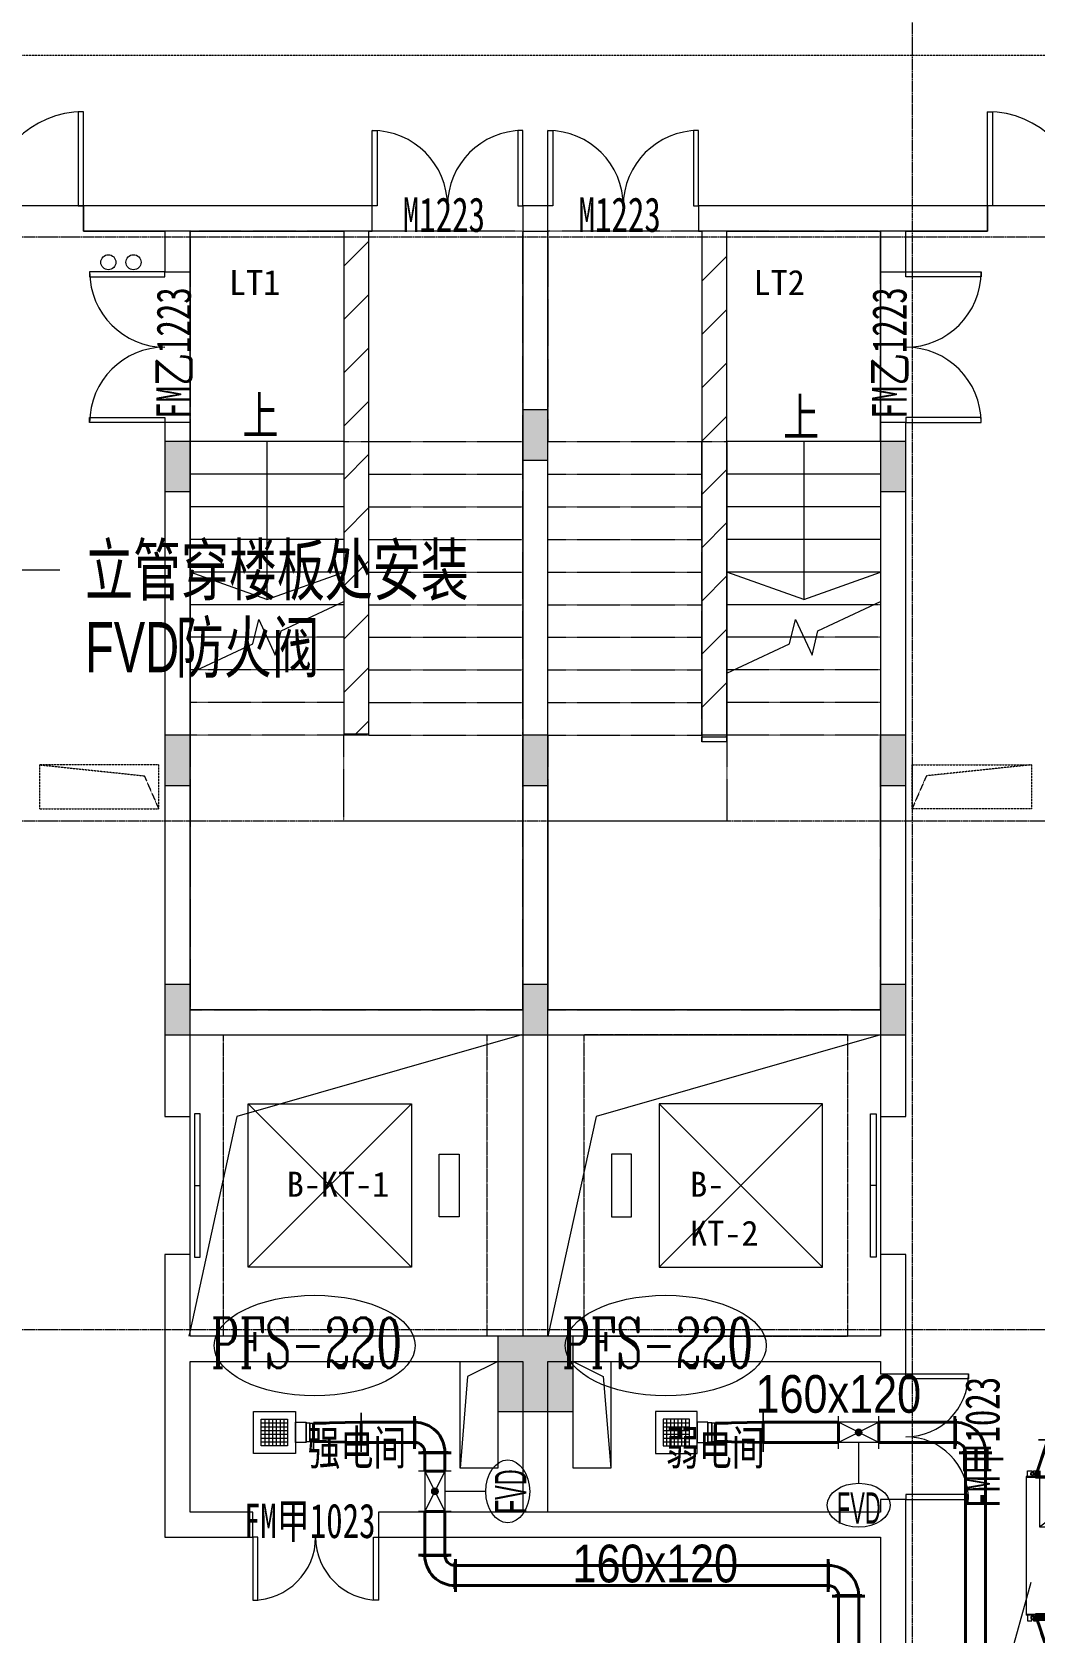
# Model space of a CAD drawing. Header units: millimetres. Extents: x 147808 to 200719, y -28592 to 8154.
# Drawn here: x 166991 to 174979, y -11112 to 1634 of the extents above; entities that cross this region are included whole.
import ezdxf

# ---------------------------------------------------------------- set-up
doc = ezdxf.new("R2010")
doc.units = ezdxf.units.MM
for name, pattern in [('TJ Dash', [1.6, 1, -0.6]), ('TJ Dash 2x', [3, 2, -1]), ('架空线', [3.97, 2.38, -1.59]), ('轴网线', [22.24, 12.7, -3.18, 3.18, -3.18])]:
    doc.linetypes.add(name, pattern=pattern)
doc.layers.add('0-1', color=7, linetype='Continuous', lineweight=5)
doc.layers.add('M-EQPM-IDEN', color=7, linetype='Continuous', lineweight=5)
for name, color, linetype, lineweight, true_color in [('0-2', 7, 'Continuous', 5, 0x515151), ('A-ANNO-NOTE-4', 7, 'Continuous', 5, 0xff8000), ('A-AREA-IDEN-1', 7, 'Continuous', 5, 0x515151), ('A-DETL-1', 7, 'TJ Dash 2x', 5, 0x5151ff), ('A-DETL-GENF-1', 7, 'Continuous', 5, 0xe1e1e1), ('A-DETL-GENF-6', 7, 'Continuous', 13, 0xff8000), ('A-DETL-GENF-7', 7, 'Continuous', 5, 0xff8000), ('A-DETL-MEDM-1', 7, 'Continuous', 5, 0x515151), ('A-DETL-WIDE-2', 4, 'Continuous', 80, 0x00ffff), ('A-DOOR-1', 7, 'Continuous', 5, 0x515151), ('A-DOOR-2', 7, 'Continuous', 5, 0x5151be), ('A-DOOR-IDEN-1', 7, 'Continuous', 5, 0x515151), ('A-FLOR-1', 7, 'Continuous', 5, 0x7f7f7f), ('A-WALL-1', 7, 'Continuous', 5, 0x515151), ('A-WALL-PATT-1', 7, 'Continuous', 5, 0xa3a3a3), ('G-ANNO-TEXT-1', 7, 'Continuous', 5, 0x515151), ('G-ANNO-TEXT-2', 3, 'Continuous', 5, 0x00ff00), ('M-EQPM-1', 4, 'Continuous', 5, 0x00ffff), ('M-EQPM-2', 4, 'Continuous', 80, 0x00ffff), ('M-EQPM-IDEN-1', 3, 'Continuous', 5, 0x00ff00), ('M-HVAC-DUCT-1', 7, 'Continuous', 40, 0xff8000), ('M-HVAC-DUCT-2', 7, 'Continuous', 5, 0xff8000), ('M-HVAC-DUCT-3', 3, 'Continuous', 40, 0x00ff00), ('M-HVAC-DUCT-4', 3, 'Continuous', 5, 0x00ff00), ('M-HVAC-DUCT-7', 7, 'Continuous', 13, 0xff8000), ('M-HVAC-DUCT-IDEN-1', 3, 'Continuous', 5, 0x00ff00), ('Q-SPCQ-1', 7, 'Continuous', 5, 0x515151), ('Q-SPCQ-2', 7, 'Continuous', 5, 0x51ffff), ('Q-SPCQ-3', 7, 'TJ Dash', 5, 0xff5151), ('S-GRID-1', 7, '轴网线', 5, 0x5151ff), ('S-STRS-1', 7, 'Continuous', 5, 0x515151), ('S-STRS-2', 7, '架空线', 5, 0x515151), ('S-STRS-ANNO-1', 7, 'Continuous', 5, 0x5151ff), ('S-STRS-IDEN-1', 7, 'Continuous', 5, 0x515151), ('S-STRS-MBND-1', 7, '架空线', 5, 0x515151), ('S-STRS-MBND-2', 7, 'Continuous', 5, 0x515151)]:
    doc.layers.add(name, color=color, linetype=linetype, lineweight=lineweight, true_color=true_color)
doc.styles.add('Arial Unicode MS', font='ARIALUNI.TTF', dxfattribs={"width": 0.5, "height": 250})
doc.styles.add('Complex', font='complex_.ttf', dxfattribs={"width": 0.6, "height": 400})
doc.styles.add('TJ_FangSong', font='', dxfattribs={"width": 0.7, "height": 400})
doc.styles.add('TJ_FangSong_Narrow_1', font='', dxfattribs={"height": 300})
doc.styles.add('仿宋', font='', dxfattribs={"width": 0.7, "height": 300})
doc.styles.add('仿宋_2', font='', dxfattribs={"width": 0.7, "height": 275})
doc.styles.add('黑体_2', font='', dxfattribs={"height": 200})
doc.styles.get('TJ_FangSong').set_extended_font_data('TJ_FangSong')
doc.styles.get('TJ_FangSong_Narrow_1').set_extended_font_data('TJ_FangSong_Narrow')
doc.styles.get('仿宋').set_extended_font_data('FangSong')
doc.styles.get('仿宋_2').set_extended_font_data('FangSong')
doc.styles.get('黑体_2').set_extended_font_data('SimHei')
pattern_1 = [(45, (0, 0), (-212.13203, 212.13203), [])]

# ---------------------------------------------------------------- blocks, each defined once
blk = doc.blocks.new('TJ双扇平开门 - M1523-1543865-10-001 一层空调通风平面图')
at = {"layer": 'A-DOOR-1'}
for p, q in [((-750, 100), (-750, 850)), ((-750, 850), (-710, 850)), ((-710, 850), (-710, 100)), ((750, 850), (710, 850)), ((710, 850), (710, 100)), ((750, 100), (750, 850)), ((-710, 100), (-750, 100)), ((710, 100), (750, 100))]:
    blk.add_line(p, q, dxfattribs=at)
at = {"layer": 'A-DOOR-2'}
for centre, start, end in [((-750, 100), 0, 90), ((750, 100), 90, 180)]:
    blk.add_arc(centre, 750, start, end, dxfattribs=at)
blk = doc.blocks.new('TJ双扇平开门 - M1222-1543866-10-001 一层空调通风平面图')
at = {"layer": 'A-DOOR-1'}
for p, q in [((-600, 100), (-600, 700)), ((-600, 700), (-560, 700)), ((-560, 700), (-560, 100)), ((600, 700), (560, 700)), ((560, 700), (560, 100)), ((600, 100), (600, 700)), ((-560, 100), (-600, 100)), ((560, 100), (600, 100))]:
    blk.add_line(p, q, dxfattribs=at)
at = {"layer": 'A-DOOR-2'}
for centre, start, end in [((-600, 100), 0, 90), ((600, 100), 90, 180)]:
    blk.add_arc(centre, 600, start, end, dxfattribs=at)
blk = doc.blocks.new('TJ双扇平开门 - FMB1223-1973560-10-001 一层空调通风平面图')
at = {"layer": 'A-DOOR-1'}
for p, q in [((-600, 100), (-600, 700)), ((-600, 700), (-560, 700)), ((-560, 700), (-560, 100)), ((600, 700), (560, 700)), ((560, 700), (560, 100)), ((600, 100), (600, 700)), ((-560, 100), (-600, 100)), ((560, 100), (600, 100))]:
    blk.add_line(p, q, dxfattribs=at)
at = {"layer": 'A-DOOR-2'}
for centre, start, end in [((-600, 100), 0, 90), ((600, 100), 90, 180)]:
    blk.add_arc(centre, 600, start, end, dxfattribs=at)
blk = doc.blocks.new('电梯门 - 1100mm_入口宽度-1329516-10-001 一层空调通风平面图')
at = {"layer": 'Q-SPCQ-1'}
for p, q in [((570, 180), (-570, 180)), ((-570, 180), (-570, 135)), ((-570, 135), (570, 135)), ((0, 135), (0, 180)), ((570, 135), (570, 180))]:
    blk.add_line(p, q, dxfattribs=at)
blk = doc.blocks.new('电梯门 - 1100mm_入口宽度-1547718-10-001 一层空调通风平面图')
at = {"layer": 'Q-SPCQ-1'}
for p, q in [((-570, -180), (-570, -135)), ((-570, -135), (570, -135)), ((570, -180), (-570, -180)), ((0, -135), (0, -180)), ((570, -135), (570, -180))]:
    blk.add_line(p, q, dxfattribs=at)
blk = doc.blocks.new('TJ双扇平开门 - FMA1023-2632768-10-001 一层空调通风平面图')
at = {"layer": 'A-DOOR-1'}
for p, q in [((-460, -100), (-500, -100)), ((-500, -100), (-500, -600)), ((-460, -600), (-460, -100)), ((460, -100), (500, -100)), ((460, -600), (460, -100)), ((500, -100), (500, -600)), ((-500, -600), (-460, -600)), ((500, -600), (460, -600))]:
    blk.add_line(p, q, dxfattribs=at)
at = {"layer": 'A-DOOR-2'}
for centre, start, end in [((-500, -100), 270, 360), ((500, -100), 180, 270)]:
    blk.add_arc(centre, 500, start, end, dxfattribs=at)
blk = doc.blocks.new('TJ双扇平开门 - FMA1023-2632723-10-001 一层空调通风平面图')
at = {"layer": 'A-DOOR-1'}
for p, q in [((-500, 100), (-500, 600)), ((-500, 600), (-460, 600)), ((-460, 600), (-460, 100)), ((500, 600), (460, 600)), ((460, 600), (460, 100)), ((500, 100), (500, 600)), ((-460, 100), (-500, 100)), ((460, 100), (500, 100))]:
    blk.add_line(p, q, dxfattribs=at)
at = {"layer": 'A-DOOR-2'}
for centre, start, end in [((-500, 100), 0, 90), ((500, 100), 90, 180)]:
    blk.add_arc(centre, 500, start, end, dxfattribs=at)
blk = doc.blocks.new('TJ客梯 - 1300_1300 TYP2-2462570-10-001 一层空调通风平面图')
at = {"layer": 'Q-SPCQ-2'}
for p, q in [((-650, 850), (650, -450)), ((650, 850), (-650, -450)), ((-650, -450), (-650, 850)), ((-650, 850), (650, 850)), ((650, 850), (650, -450)), ((650, -450), (-650, -450)), ((-250, -830), (-250, -670)), ((-250, -670), (250, -670)), ((250, -670), (250, -830)), ((250, -830), (-250, -830))]:
    blk.add_line(p, q, dxfattribs=at)
at = {"layer": 'Q-SPCQ-3'}
for p, q in [((1200, 1050), (-1200, 1050)), ((-1200, -1050), (-1200, 1050)), ((1200, 1050), (-1200, 1050)), ((1200, 1050), (1200, -1050)), ((1200, 1050), (1200, -1050)), ((1200, -1050), (-1200, -1050)), ((1200, -1050), (-1200, -1050))]:
    blk.add_line(p, q, dxfattribs=at)
blk = doc.blocks.new('TJ客梯 - 1300_1300 TYP2-2462550-10-001 一层空调通风平面图')
at = {"layer": 'Q-SPCQ-2'}
for p, q in [((250, 830), (-250, 830)), ((-250, 830), (-250, 670)), ((250, 670), (250, 830)), ((-250, 670), (250, 670)), ((-650, -850), (650, 450)), ((650, -850), (-650, 450)), ((650, 450), (-650, 450)), ((-650, 450), (-650, -850)), ((650, -850), (650, 450)), ((-650, -850), (650, -850))]:
    blk.add_line(p, q, dxfattribs=at)
at = {"layer": 'Q-SPCQ-3'}
for p, q in [((1200, 1050), (-1200, 1050)), ((-1200, 1050), (-1200, -1050)), ((1200, 1050), (-1200, 1050)), ((1200, -1050), (1200, 1050)), ((1200, -1050), (1200, 1050)), ((1200, -1050), (-1200, -1050)), ((1200, -1050), (-1200, -1050))]:
    blk.add_line(p, q, dxfattribs=at)
blk = doc.blocks.new('雨水管 2d - 地漏 R50-1793327-10-001 一层空调通风平面图')
at = {"layer": 'Q-SPCQ-1'}
blk.add_circle((0, 0), 60, dxfattribs=at)
blk = doc.blocks.new('YXQH_AR_B9-20_rvt-1-10-001 一层空调通风平面图')
at = {"layer": 'A-DETL-GENF-1'}
h = blk.add_hatch(color=256, dxfattribs=at)
h.paths.add_polyline_path([(173675, -17700), (174325, -17700), (174325, -17050), (173675, -17050)], flags=0)
h.paths.add_polyline_path([(191516.7, -17700), (191650, -17700), (191650, -17100), (191050, -17100), (191050, -17700), (191450, -17700)], flags=0)
h.paths.add_polyline_path([(183000, -17700), (183000, -17100), (182400, -17100), (182400, -17700)], flags=0)
h.paths.add_polyline_path([(165000, -17650), (165600, -17650), (165600, -17050), (165000, -17050), (165000, -17478.6)], flags=0)
h.paths.add_polyline_path([(156350, -17650), (156950, -17650), (156950, -17050), (156350, -17050), (156350, -17450)], flags=0)
h.paths.add_polyline_path([(171300, -9350), (171300, -8750), (170700, -8750), (170700, -9350), (171100, -9350)], flags=0)
h.paths.add_polyline_path([(176400, -9050), (176800, -9050), (176800, -8450), (176200, -8450), (176200, -9050)], flags=0)
h.paths.add_polyline_path([(191578.1, -9050), (191650, -9050), (191650, -8450), (191050, -8450), (191050, -9050), (191450, -9050)], flags=0)
h.paths.add_polyline_path([(183000, -9050), (183000, -8450), (182400, -8450), (182400, -9050)], flags=0)
h.paths.add_polyline_path([(156950, -9000), (156950, -8400), (156350, -8400), (156350, -9000), (156550, -9000)], flags=0)
h.paths.add_polyline_path([(165000, -9000), (165600, -9000), (165600, -8400), (165000, -8400)], flags=0)
h.paths.add_polyline_path([(191250, -7200), (191650, -7200), (191650, -6800), (191250, -6800), (191250, -7000)], flags=0)
h.paths.add_polyline_path([(182950, -7000), (182950, -6500), (182550, -6500), (182550, -7000)], flags=0)
h.paths.add_polyline_path([(171100, -6350), (171100, -5950), (170900, -5950), (170900, -6350)], flags=0)
h.paths.add_polyline_path([(173750, -6350), (173950, -6350), (173950, -5950), (173750, -5950), (173750, -6150)], flags=0)
h.paths.add_polyline_path([(168050, -6350), (168250, -6350), (168250, -5950), (168050, -5950), (168050, -6150)], flags=0)
h.paths.add_polyline_path([(173873.6, -4365), (173950, -4365), (173950, -3965), (173750, -3965), (173750, -4365)], flags=0)
h.paths.add_polyline_path([(171042.4, -4365), (171100, -4365), (171100, -3965), (170900, -3965), (170900, -4365)], flags=0)
h.paths.add_polyline_path([(168250, -4365), (168250, -3965), (168050, -3965), (168050, -4365), (168126.4, -4365)], flags=0)
h.paths.add_polyline_path([(168050, -2025), (168250, -2025), (168250, -1625), (168050, -1625)], flags=0)
h.paths.add_polyline_path([(173750, -2025), (173950, -2025), (173950, -1625), (173750, -1625), (173750, -1885)], flags=0)
h.paths.add_polyline_path([(170958.9, -1775), (171100, -1775), (171100, -1375), (170900, -1375), (170900, -1775)], flags=0)
h.paths.add_polyline_path([(165015.3, -350), (165600, -350), (165600, 250), (165000, 250), (165000, -350), (165012.5, -350)], flags=0)
h.paths.add_polyline_path([(156950, -350), (156950, 250), (156350, 250), (156350, -350), (156550, -350)], flags=0)
h.paths.add_polyline_path([(176600, -350), (176800, -350), (176800, 250), (176200, 250), (176200, -350), (176550, -350)], flags=0)
at = {"layer": 'A-WALL-PATT-1'}
h = blk.add_hatch(dxfattribs=at)
h.set_pattern_fill('FP_1', color=256, style=0, pattern_type=2)
h.set_pattern_definition(pattern_1)
h.paths.add_polyline_path([(169675, -3953.4), (169675, 50), (169475, 50), (169475, -3953.4), (169634.2, -3953.4)], flags=0)
h = blk.add_hatch(dxfattribs=at)
h.set_pattern_fill('FP_1', color=256, style=0, pattern_type=2)
h.set_pattern_definition(pattern_1)
h.paths.add_polyline_path([(172525, -3976.6), (172525, 50), (172325, 50), (172325, -3976.6)], flags=0)
at = {"layer": '0-2'}
for p, q in [((170890, -6350), (168623.2, -7000)), ((173750, -6350), (171483.2, -7000)), ((168623.2, -7000), (168250, -8704.3)), ((171483.2, -7000), (171100, -8750)), ((168250, -8704.3), (168240, -8750)), ((170700, -8950), (170459.6, -9070.4)), ((171300, -8950), (171540.4, -9070.4)), ((170459.6, -9070.4), (170400, -9800)), ((171540.4, -9070.4), (171600, -9800))]:
    blk.add_line(p, q, dxfattribs=at)
at = {"layer": 'A-DETL-1'}
for p, q in [((165000, 1450), (177900, 1450)), ((167050, -4200), (167050, -4550)), ((168000, -4200), (167050, -4200)), ((167050, -4200), (167885.4, -4287.8)), ((168000, -4550), (168000, -4200)), ((174000, -4200), (174950, -4200)), ((174000, -4550), (174000, -4200)), ((174950, -4200), (174114.6, -4287.8)), ((174950, -4200), (174950, -4550)), ((167885.4, -4287.8), (168000, -4550)), ((174114.6, -4287.8), (174000, -4550)), ((167050, -4550), (168000, -4550)), ((174950, -4550), (174000, -4550))]:
    blk.add_line(p, q, dxfattribs=at)
at = {"layer": 'A-DETL-MEDM-1'}
for p, q in [((171100, -1375), (170900, -1375)), ((170900, -1375), (170900, -1775)), ((171100, -1775), (171100, -1375)), ((168250, -1625), (168050, -1625)), ((168050, -1625), (168050, -2025)), ((168250, -2025), (168250, -1625)), ((173950, -1625), (173750, -1625)), ((173750, -1625), (173750, -2025)), ((173950, -2025), (173950, -1625)), ((170900, -1775), (171100, -1775)), ((168050, -2025), (168250, -2025)), ((173750, -2025), (173950, -2025)), ((168050, -3965), (168050, -4365)), ((168250, -3965), (168050, -3965)), ((168250, -4365), (168250, -3965)), ((171100, -3965), (170900, -3965)), ((170900, -3965), (170900, -4365)), ((171100, -4365), (171100, -3965)), ((173950, -3965), (173750, -3965)), ((173750, -3965), (173750, -4365)), ((173950, -4365), (173950, -3965)), ((168050, -4365), (168250, -4365)), ((170900, -4365), (171100, -4365)), ((173750, -4365), (173950, -4365)), ((168250, -5950), (168050, -5950)), ((168050, -5950), (168050, -6350)), ((168250, -6150), (168250, -5950)), ((171100, -5950), (170900, -5950)), ((170900, -5950), (170900, -6150)), ((171100, -6150), (171100, -5950)), ((173950, -5950), (173750, -5950)), ((173750, -5950), (173750, -6150)), ((173950, -6350), (173950, -5950)), ((168250, -6350), (168250, -6150)), ((170900, -6150), (170900, -6350)), ((171100, -6350), (171100, -6150)), ((173750, -6150), (173750, -6350)), ((168050, -6350), (168250, -6350)), ((170900, -6350), (171100, -6350)), ((173750, -6350), (173950, -6350)), ((170900, -8750), (170700, -8750)), ((170700, -8750), (170700, -8950)), ((171100, -8750), (170900, -8750)), ((171300, -8750), (171100, -8750)), ((171300, -8950), (171300, -8750)), ((170700, -8950), (170700, -9350)), ((171300, -9350), (171300, -8950)), ((170700, -9350), (170900, -9350)), ((170900, -9350), (171100, -9350)), ((171100, -9350), (171300, -9350))]:
    blk.add_line(p, q, dxfattribs=at)
at = {"layer": 'A-FLOR-1'}
for p, q in [((167360, 250), (165940, 250)), ((167400, 250), (167360, 250)), ((167400, 50), (167400, 250)), ((174640, 250), (174600, 250)), ((174600, 250), (174600, 50)), ((176060, 250), (174640, 250)), ((168050, 50), (167400, 50)), ((168250, 50), (168050, 50)), ((168250, -275), (168250, 50)), ((173950, 50), (173750, 50)), ((173750, 50), (173750, -275)), ((174600, 50), (173950, 50)), ((168250, -1475), (168250, -275)), ((173750, -275), (173750, -1475)), ((168250, -1625), (168250, -1475)), ((173750, -1475), (173750, -1625)), ((168250, -3470.6), (168250, -1625)), ((173750, -1625), (173750, -2899.4)), ((173750, -2899.4), (173750, -6150)), ((168250, -6150), (168250, -3470.6)), ((168250, -6350), (168250, -6150)), ((173750, -6150), (173750, -6350)), ((168250, -7000), (168250, -6350)), ((173750, -6350), (173750, -7000)), ((168250, -8100), (168250, -7000)), ((173750, -7000), (173750, -8100)), ((168250, -8750), (168250, -8100)), ((173750, -8100), (173750, -8750)), ((170900, -8750), (168250, -8750)), ((171100, -8750), (170900, -8750)), ((173750, -8750), (171100, -8750)), ((170400, -9800), (170400, -8950)), ((170400, -8950), (170700, -8950)), ((170700, -8950), (170700, -9800)), ((171300, -8950), (171600, -8950)), ((171300, -9800), (171300, -8950)), ((171600, -8950), (171600, -9800)), ((170700, -9800), (170400, -9800)), ((171600, -9800), (171300, -9800))]:
    blk.add_line(p, q, dxfattribs=at)
at = {"layer": 'A-WALL-1'}
for p, q in [((169700, 250), (167400, 250)), ((167400, 250), (167400, 50)), ((169700, 50), (169700, 250)), ((171100, 250), (170900, 250)), ((170900, 250), (170900, 50)), ((171100, 50), (171100, 250)), ((174600, 250), (172300, 250)), ((172300, 250), (172300, 50)), ((174600, 50), (174600, 250)), ((167400, 50), (168050, 50)), ((168050, 50), (168050, -275)), ((168250, 50), (169475, 50)), ((168250, -275), (168250, 50)), ((169475, 50), (169475, -3953.4)), ((169675, 50), (169475, 50)), ((169675, 50), (169700, 50)), ((169675, -3953.4), (169675, 50)), ((170900, 50), (170900, -6150)), ((170900, 50), (171100, 50)), ((170900, 50), (170900, -6150)), ((171100, -6150), (171100, 50)), ((171100, -6150), (171100, 50)), ((172300, 50), (172325, 50)), ((172325, 50), (172325, -3976.6)), ((172525, 50), (172325, 50)), ((172525, 50), (173750, 50)), ((172525, -3445), (172525, 50)), ((173750, 50), (173750, -275)), ((173950, 50), (174600, 50)), ((173950, -275), (173950, 50)), ((168050, -275), (168250, -275)), ((173750, -275), (173950, -275)), ((168250, -1475), (168050, -1475)), ((168050, -1475), (168050, -6150)), ((168250, -3445), (168250, -1475)), ((173950, -1475), (173750, -1475)), ((173750, -1475), (173750, -6150)), ((173950, -6150), (173950, -1475)), ((169475, -1925.4), (169475, -2899.4)), ((169675, -3953.4), (169675, -1925.4)), ((172325, -2030.9), (172325, -3976.6)), ((172525, -3470.6), (172525, -2030.9)), ((169475, -2899.4), (169475, -3953.4)), ((168250, -6150), (168250, -3470.6)), ((172525, -3976.6), (172525, -3470.6)), ((172525, -3976.6), (172525, -3470.6)), ((169475, -3953.4), (169675, -3953.4)), ((172325, -3976.6), (172525, -3976.6)), ((172325, -3976.6), (172325, -4017.8)), ((172325, -4017.8), (172325, -3976.6)), ((172525, -4017.8), (172325, -4017.8)), ((172525, -3976.6), (172525, -4017.8)), ((172525, -4017.8), (172525, -3976.6)), ((168050, -6150), (168050, -6350)), ((170900, -6150), (168250, -6150)), ((173750, -6150), (171100, -6150)), ((173950, -6350), (173950, -6150)), ((168050, -6350), (168050, -7000)), ((168250, -6350), (170900, -6350)), ((168250, -7000), (168250, -6350)), ((170900, -6350), (170900, -8750)), ((170900, -6350), (170900, -8750)), ((171100, -6350), (173750, -6350)), ((171100, -8750), (171100, -6350)), ((171100, -8750), (171100, -6350)), ((173750, -6350), (173750, -7000)), ((173950, -7000), (173950, -6350)), ((168050, -7000), (168250, -7000)), ((173750, -7000), (173950, -7000)), ((168250, -8100), (168050, -8100)), ((168050, -8100), (168050, -8950)), ((168250, -8750), (168250, -8100)), ((173950, -8100), (173750, -8100)), ((173750, -8100), (173750, -8750)), ((173950, -9050), (173950, -8100)), ((170900, -8750), (168250, -8750)), ((173750, -8750), (171100, -8750)), ((168050, -8950), (168050, -10150)), ((168250, -8950), (170900, -8950)), ((168250, -10150), (168250, -8950)), ((170900, -8950), (170900, -10150)), ((170900, -8950), (170900, -10150)), ((171100, -8950), (173750, -8950)), ((171100, -10150), (171100, -8950)), ((171100, -10150), (171100, -8950)), ((173750, -8950), (173750, -9050)), ((173750, -9050), (173950, -9050)), ((173950, -10050), (173750, -10050)), ((173750, -10050), (173750, -10150)), ((173950, -18450), (173950, -10050)), ((168050, -10150), (168050, -10350)), ((168750, -10150), (168250, -10150)), ((168750, -10350), (168750, -10150)), ((170900, -10150), (169750, -10150)), ((169750, -10150), (169750, -10350)), ((171100, -10150), (170900, -10150)), ((173750, -10150), (171100, -10150)), ((168050, -10350), (168750, -10350)), ((169750, -10350), (173750, -10350)), ((173750, -10350), (173750, -18450))]:
    blk.add_line(p, q, dxfattribs=at)
at = {"layer": 'S-GRID-1'}
for p, q in [((174000, 7353.7), (174000, -27792.2)), ((198349.8, 0), (148741.6, 0)), ((198349.8, -4650), (148741.6, -4650)), ((198349.8, -8700), (148741.6, -8700))]:
    blk.add_line(p, q, dxfattribs=at)
at = {"layer": 'S-STRS-1'}
for p, q in [((169475, -1625), (168250, -1625)), ((168250, -1625), (168250, -1885)), ((169475, -1625), (169475, -1885)), ((173750, -1625), (172525, -1625)), ((172525, -1625), (172525, -1885)), ((173750, -1625), (173750, -1885)), ((168250, -1885), (168250, -2145)), ((169475, -1885), (168250, -1885)), ((169475, -1885), (169475, -2145)), ((172525, -1885), (172525, -2145)), ((173750, -1885), (172525, -1885)), ((173750, -1885), (173750, -2145)), ((168250, -2145), (168250, -2405)), ((169475, -2145), (168250, -2145)), ((169475, -2145), (169475, -2405)), ((172525, -2145), (172525, -2405)), ((173750, -2145), (172525, -2145)), ((173750, -2145), (173750, -2405)), ((168250, -2405), (168250, -2665)), ((169475, -2405), (168250, -2405)), ((169475, -2405), (169475, -2665)), ((172525, -2405), (172525, -2665)), ((173750, -2405), (172525, -2405)), ((173750, -2405), (173750, -2665)), ((168250, -2665), (168250, -2925)), ((169475, -2665), (168250, -2665)), ((169475, -2665), (169475, -2899.4)), ((172525, -2665), (172525, -2925)), ((173750, -2665), (172525, -2665)), ((173750, -2665), (173750, -2899.4)), ((168250, -2925), (168250, -3185)), ((169420.1, -2925), (168250, -2925)), ((172525, -2925), (172525, -3185)), ((173695.1, -2925), (172525, -2925)), ((168250, -3185), (168250, -3445)), ((168762.1, -3185), (168250, -3185)), ((168963, -3185), (168862.5, -3185)), ((172525, -3185), (172525, -3445)), ((173037.1, -3185), (172525, -3185)), ((173238, -3185), (173137.5, -3185)), ((168250, -3445), (168250, -3470.6)), ((168304.9, -3445), (168250, -3445)), ((172525, -3445), (172525, -3470.6)), ((172579.9, -3445), (172525, -3445))]:
    blk.add_line(p, q, dxfattribs=at)
at = {"layer": 'S-STRS-2'}
for p, q in [((169475, -1625), (168250, -1625)), ((173750, -1625), (172525, -1625)), ((169475, -1885), (168250, -1885)), ((173750, -1885), (172525, -1885)), ((169475, -2145), (168250, -2145)), ((173750, -2145), (172525, -2145)), ((169475, -2405), (168250, -2405)), ((173750, -2405), (172525, -2405)), ((169475, -2665), (168250, -2665)), ((173750, -2665), (172525, -2665)), ((169420.1, -2925), (168250, -2925)), ((173695.1, -2925), (172525, -2925)), ((168762.1, -3185), (168250, -3185)), ((168963, -3185), (168862.5, -3185)), ((173037.1, -3185), (172525, -3185)), ((173238, -3185), (173137.5, -3185)), ((168304.9, -3445), (168250, -3445)), ((172579.9, -3445), (172525, -3445))]:
    blk.add_line(p, q, dxfattribs=at)
at = {"layer": 'S-STRS-ANNO-1'}
for p, q in [((168862.5, -1625), (168862.5, -1885)), ((173137.5, -1625), (173137.5, -1885)), ((168862.5, -1885), (168862.5, -2145)), ((173137.5, -1885), (173137.5, -2145)), ((168862.5, -2145), (168862.5, -2405)), ((173137.5, -2145), (173137.5, -2405)), ((168862.5, -2405), (168862.5, -2665)), ((173137.5, -2405), (173137.5, -2665)), ((168862.5, -2885), (168250, -2665)), ((168862.5, -2665), (168862.5, -2885)), ((168862.5, -2885), (169475, -2665)), ((173137.5, -2885), (172525, -2665)), ((173137.5, -2665), (173137.5, -2885)), ((173137.5, -2885), (173750, -2665))]:
    blk.add_line(p, q, dxfattribs=at)
at = {"layer": 'S-STRS-MBND-1'}
for p, q in [((168250, 50), (168250, -1625)), ((170900, 50), (168250, 50)), ((170900, -1625), (170900, 50)), ((171100, 50), (171100, -1625)), ((173750, 50), (171100, 50)), ((173750, -1625), (173750, 50)), ((169475, -1625), (168250, -1625)), ((168250, -1625), (168250, -3965)), ((169475, -1625), (168250, -1625)), ((169475, -1625), (169675, -1625)), ((169475, -1625), (169475, -3965)), ((169675, -1625), (170900, -1625)), ((169675, -3965), (169675, -1625)), ((170900, -3965), (170900, -1625)), ((171100, -1625), (172325, -1625)), ((171100, -3965), (171100, -1625)), ((172325, -1625), (172525, -1625)), ((172325, -3965), (172325, -1625)), ((173750, -1625), (172525, -1625)), ((172525, -1625), (172525, -3965)), ((173750, -1625), (172525, -1625)), ((173750, -1625), (173750, -3965)), ((169475, -1885), (168250, -1885)), ((169475, -1885), (168250, -1885)), ((169675, -1885), (170900, -1885)), ((169675, -1885), (170900, -1885)), ((171100, -1885), (172325, -1885)), ((171100, -1885), (172325, -1885)), ((173750, -1885), (172525, -1885)), ((173750, -1885), (172525, -1885)), ((169475, -2145), (168250, -2145)), ((169475, -2145), (168250, -2145)), ((169675, -2145), (170900, -2145)), ((169675, -2145), (170900, -2145)), ((171100, -2145), (172325, -2145)), ((171100, -2145), (172325, -2145)), ((173750, -2145), (172525, -2145)), ((173750, -2145), (172525, -2145)), ((169475, -2405), (168250, -2405)), ((169475, -2405), (168250, -2405)), ((169675, -2405), (170900, -2405)), ((169675, -2405), (170900, -2405)), ((171100, -2405), (172325, -2405)), ((171100, -2405), (172325, -2405)), ((173750, -2405), (172525, -2405)), ((173750, -2405), (172525, -2405)), ((169475, -2665), (168250, -2665)), ((169475, -2665), (168250, -2665)), ((169675, -2665), (170900, -2665)), ((169675, -2665), (170900, -2665)), ((171100, -2665), (172325, -2665)), ((171100, -2665), (172325, -2665)), ((173750, -2665), (172525, -2665)), ((173750, -2665), (172525, -2665)), ((169475, -2925), (168250, -2925)), ((169475, -2925), (168250, -2925)), ((169475, -2925), (169420.1, -2925)), ((169475, -2925), (169420.1, -2925)), ((169475, -2899.4), (169475, -3393)), ((169675, -2925), (170900, -2925)), ((169675, -2925), (170900, -2925)), ((171100, -2925), (172325, -2925)), ((171100, -2925), (172325, -2925)), ((173750, -2925), (172525, -2925)), ((173750, -2925), (172525, -2925)), ((173750, -2925), (173695.1, -2925)), ((173750, -2925), (173695.1, -2925)), ((173750, -2899.4), (173750, -3393)), ((169475, -3185), (168250, -3185)), ((169475, -3185), (168250, -3185)), ((168862.5, -3185), (168762.1, -3185)), ((168862.5, -3185), (168762.1, -3185)), ((169475, -3185), (168963, -3185)), ((169475, -3185), (168963, -3185)), ((169675, -3185), (170900, -3185)), ((169675, -3185), (170900, -3185)), ((171100, -3185), (172325, -3185)), ((171100, -3185), (172325, -3185)), ((173750, -3185), (172525, -3185)), ((173750, -3185), (172525, -3185)), ((173137.5, -3185), (173037.1, -3185)), ((173137.5, -3185), (173037.1, -3185)), ((173750, -3185), (173238, -3185)), ((173750, -3185), (173238, -3185)), ((169475, -3393), (169475, -3965)), ((173750, -3393), (173750, -3965)), ((169475, -3445), (168250, -3445)), ((169475, -3445), (168250, -3445)), ((168250, -3470.6), (168250, -3965)), ((169475, -3445), (168304.9, -3445)), ((169475, -3445), (168304.9, -3445)), ((169675, -3445), (170900, -3445)), ((169675, -3445), (170900, -3445)), ((171100, -3445), (172325, -3445)), ((171100, -3445), (172325, -3445)), ((173750, -3445), (172525, -3445)), ((173750, -3445), (172525, -3445)), ((172525, -3470.6), (172525, -3965)), ((173750, -3445), (172579.9, -3445)), ((173750, -3445), (172579.9, -3445)), ((169475, -3705), (168250, -3705)), ((169475, -3705), (168250, -3705)), ((169475, -3705), (168250, -3705)), ((169475, -3705), (168250, -3705)), ((169675, -3705), (170900, -3705)), ((169675, -3705), (170900, -3705)), ((171100, -3705), (172325, -3705)), ((171100, -3705), (172325, -3705)), ((173750, -3705), (172525, -3705)), ((173750, -3705), (172525, -3705)), ((173750, -3705), (172525, -3705)), ((173750, -3705), (172525, -3705)), ((168250, -3965), (168250, -6150)), ((168250, -3965), (168250, -6150)), ((169475, -3965), (168250, -3965)), ((169475, -4650), (169475, -3965)), ((169675, -3965), (169475, -3965)), ((169675, -3965), (170900, -3965)), ((169675, -3965), (170900, -3965)), ((170900, -6150), (170900, -3965)), ((171100, -3965), (171100, -6150)), ((171100, -3965), (172325, -3965)), ((171100, -3965), (172325, -3965)), ((172525, -3965), (172325, -3965)), ((172525, -3965), (172525, -4650)), ((173750, -3965), (172525, -3965)), ((173750, -6150), (173750, -3965)), ((173750, -6150), (173750, -3965)), ((169675, -4650), (169475, -4650)), ((170900, -4650), (169675, -4650)), ((170900, -6150), (170900, -4650)), ((172325, -4650), (171100, -4650)), ((171100, -4650), (171100, -6150)), ((172525, -4650), (172325, -4650)), ((168250, -6150), (170900, -6150)), ((168250, -6150), (170900, -6150)), ((171100, -6150), (173750, -6150)), ((171100, -6150), (173750, -6150))]:
    blk.add_line(p, q, dxfattribs=at)
at = {"layer": 'S-STRS-MBND-2'}
for p, q in [((168975.8, -3132.2), (169475, -2899.4)), ((173250.8, -3132.2), (173750, -2899.4)), ((168749.2, -3237.8), (168796.5, -3043.4)), ((168796.5, -3043.4), (168928.5, -3326.6)), ((173024.2, -3237.8), (173071.5, -3043.4)), ((173071.5, -3043.4), (173203.5, -3326.6)), ((168928.5, -3326.6), (168975.8, -3132.2)), ((173203.5, -3326.6), (173250.8, -3132.2)), ((168250, -3470.6), (168749.2, -3237.8)), ((172525, -3470.6), (173024.2, -3237.8))]:
    blk.add_line(p, q, dxfattribs=at)
at = {"layer": '0-2'}
for name, p in [('TJ双扇平开门 - M1523-1543865-10-001 一层空调通风平面图', (166650, 150)), ('TJ双扇平开门 - M1523-1543865-10-001 一层空调通风平面图', (175350, 150)), ('TJ双扇平开门 - M1222-1543866-10-001 一层空调通风平面图', (170300, 150)), ('TJ双扇平开门 - M1222-1543866-10-001 一层空调通风平面图', (171700, 150)), ('TJ双扇平开门 - FMA1023-2632768-10-001 一层空调通风平面图', (169250, -10250))]:
    blk.add_blockref(name, p, dxfattribs=at)
for name, p, rotation in [('雨水管 2d - 地漏 R50-1793327-10-001 一层空调通风平面图', (167599.2, -198.8), 89.9999999999999), ('雨水管 2d - 地漏 R50-1793327-10-001 一层空调通风平面图', (167799.2, -198.8), 89.9999999999999), ('TJ双扇平开门 - FMB1223-1973560-10-001 一层空调通风平面图', (168150, -875), 90), ('TJ双扇平开门 - FMB1223-1973560-10-001 一层空调通风平面图', (173850, -875), 270), ('TJ客梯 - 1300_1300 TYP2-2462570-10-001 一层空调通风平面图', (169563.5, -7550), 90.00000000000124), ('TJ客梯 - 1300_1300 TYP2-2462550-10-001 一层空调通风平面图', (172436.5, -7550), 89.99999999999878), ('电梯门 - 1100mm_入口宽度-1329516-10-001 一层空调通风平面图', (168150, -7550), 270), ('电梯门 - 1100mm_入口宽度-1547718-10-001 一层空调通风平面图', (173850, -7550), 270), ('TJ双扇平开门 - FMA1023-2632723-10-001 一层空调通风平面图', (173850, -9550), 270)]:
    blk.add_blockref(name, p, dxfattribs=dict(at, rotation=rotation))
at = {"layer": 'A-AREA-IDEN-1', "char_height": 275, "width": 1043.797, "attachment_point": 1, "style": '仿宋_2'}
for s, insert in [('强电间', (169184.9, -9499.3)), ('弱电间', (172039.1, -9499.3))]:
    blk.add_mtext(s, dxfattribs=dict(at, insert=insert))
at = {"layer": 'A-DOOR-IDEN-1', "char_height": 275, "attachment_point": 1, "style": '仿宋_2'}
for s, insert, width in [('M1223', (169944.1, 318.2), 869.831), ('M1223', (171344.1, 318.2), 869.831), ('FM甲1023', (168678.8, -10081.8), 1391.729)]:
    blk.add_mtext(s, dxfattribs=dict(at, insert=insert, width=width))
at = {"layer": 'A-DOOR-IDEN-1', "char_height": 275, "width": 1391.729, "attachment_point": 1, "rotation": 90, "style": '仿宋_2'}
for s, insert in [('FM乙1223', (167981.8, -1446.2)), ('FM乙1223', (173681.8, -1446.2)), ('FM甲1023', (174422.1, -10121.2))]:
    blk.add_mtext(s, dxfattribs=dict(at, insert=insert))
at = {"layer": 'G-ANNO-TEXT-1', "char_height": 200, "attachment_point": 1, "style": '黑体_2'}
for s, insert, width in [('LT1', (168560.3, -259.5), 553.164), ('LT2', (172738.1, -259.5), 553.164), ('B-KT-1', (169019.9, -7439.5), 1106.329), ('B-', (172233, -7439.5), 368.776), ('KT-2', (172233, -7829.7), 737.552)]:
    blk.add_mtext(s, dxfattribs=dict(at, insert=insert, width=width))
at = {"layer": 'S-STRS-IDEN-1', "char_height": 300, "width": 377.275, "attachment_point": 1, "line_spacing_factor": 0.898273, "style": '仿宋'}
for insert in [(168668.4, -1270.1), (172973.5, -1283.2)]:
    blk.add_mtext('\\f仿宋|b0|i0|c134|p49|;\\W.7;上', dxfattribs=dict(at, insert=insert))
blk = doc.blocks.new('过渡件_矩形变径管_角度_法兰 - 45 度-2719447-10-001 一层空调通风平面图')
at = {"layer": 'M-HVAC-DUCT-3'}
for p, q in [((0, -300), (0, 300)), ((0, 300), (3, 299)), ((3, 300), (293, 200)), ((3, -300), (3, 300)), ((148, 250), (296, 200)), ((293, 200), (293, -200)), ((293, -200), (3, -300)), ((296, -200), (148, -250)), ((3, -299), (0, -300))]:
    blk.add_line(p, q, dxfattribs=at)
at = {"layer": 'M-HVAC-DUCT-4'}
for p, q in [((0, -375), (0, 375)), ((0, 375), (0, -375)), ((296, 275), (296, 200)), ((296, -275), (296, 275)), ((296, -200), (296, -275))]:
    blk.add_line(p, q, dxfattribs=at)
blk = doc.blocks.new('过渡件_矩形变径管_角度_法兰 - 45 度-2720493-10-001 一层空调通风平面图')
at = {"layer": 'M-HVAC-DUCT-3'}
for p, q in [((3, 200), (293, 300)), ((293, 299), (296, 300)), ((293, 300), (293, -300)), ((296, 300), (296, -300)), ((0, 200), (148, 250)), ((3, -200), (3, 200)), ((148, -250), (0, -200)), ((293, -300), (3, -200)), ((296, -300), (293, -299))]:
    blk.add_line(p, q, dxfattribs=at)
at = {"layer": 'M-HVAC-DUCT-4'}
for p, q in [((0, 200), (0, 275)), ((0, 275), (0, -275)), ((296, 375), (296, -375)), ((296, -375), (296, 375)), ((0, -275), (0, -200))]:
    blk.add_line(p, q, dxfattribs=at)
blk = doc.blocks.new('M_VD吊顶导管式风机 - PFS-220-2983226-10-001 一层空调通风平面图')
at = {"layer": 'M-EQPM-1'}
for p, q in [((-167, -167), (-167, 167)), ((-167, 167), (167, 167)), ((167, 167), (167, -167)), ((-106, 105), (105, 105)), ((-106, -106), (-106, 105)), ((-106, 75), (105, 75)), ((-106, 45), (105, 45)), ((-106, 15), (105, 15)), ((-75, 105), (-75, -106)), ((-45, 105), (-45, -106)), ((-15, 105), (-15, -106)), ((15, 105), (15, -106)), ((45, 105), (45, -106)), ((75, 105), (75, -106)), ((105, 105), (105, -106)), ((167, -80), (167, 80)), ((167, 80), (252, 80)), ((252, 80), (252, -80)), ((252, -76), (252, 76)), ((252, 76), (282, 76)), ((282, 76), (282, -76)), ((282, -72), (282, 72)), ((282, 72), (312, 72)), ((-106, -15), (105, -15)), ((-106, -45), (105, -45)), ((-106, -75), (105, -75)), ((105, -106), (-106, -106)), ((252, -80), (167, -80)), ((282, -76), (252, -76)), ((312, -72), (282, -72)), ((167, -167), (-167, -167))]:
    blk.add_line(p, q, dxfattribs=at)
blk = doc.blocks.new('M_VD吊顶导管式风机 - PFS-220-2983228-10-001 一层空调通风平面图')
at = {"layer": 'M-EQPM-1'}
for p, q in [((167, 167), (-167, 167)), ((-167, 167), (-167, -167)), ((167, -167), (167, 167)), ((105, 105), (-106, 105)), ((-106, 105), (-106, -106)), ((-106, 75), (105, 75)), ((-106, 45), (105, 45)), ((-106, 15), (105, 15)), ((-75, -106), (-75, 105)), ((-45, -106), (-45, 105)), ((-15, -106), (-15, 105)), ((15, -106), (15, 105)), ((45, -106), (45, 105)), ((75, -106), (75, 105)), ((105, -106), (105, 105)), ((252, 80), (167, 80)), ((167, 80), (167, -80)), ((252, -80), (252, 80)), ((282, 76), (252, 76)), ((252, 76), (252, -76)), ((282, -76), (282, 76)), ((312, 72), (282, 72)), ((282, 72), (282, -72)), ((-106, -15), (105, -15)), ((-106, -45), (105, -45)), ((-106, -75), (105, -75)), ((-106, -106), (105, -106)), ((167, -80), (252, -80)), ((252, -76), (282, -76)), ((282, -72), (312, -72)), ((-167, -167), (167, -167))]:
    blk.add_line(p, q, dxfattribs=at)
blk = doc.blocks.new('弯头_矩形弯头_弧形_法兰 - 1_0 W-2983230-10-001 一层空调通风平面图')
at = {"layer": 'M-HVAC-DUCT-1'}
for p, q in [((-163, 105), (-163, 130)), ((-163, 130), (-163, -130)), ((-130, 163), (-105, 163)), ((130, 163), (-130, 163)), ((-105, 163), (105, 163)), ((-105, 160), (-105, 163)), ((105, 160), (-105, 160)), ((105, 163), (105, 160)), ((105, 163), (130, 163)), ((-163, -105), (-163, 105)), ((-163, 105), (-160, 105)), ((-160, 105), (-160, -105)), ((-163, -130), (-163, -105)), ((-160, -105), (-163, -105))]:
    blk.add_line(p, q, dxfattribs=at)
for radius in [80, 240]:
    blk.add_arc((-160, 160), radius, 270, 0, dxfattribs=at)
blk = doc.blocks.new('过渡件_天圆地方_长度 - 45 度-2983232-10-001 一层空调通风平面图')
at = {"layer": 'M-HVAC-DUCT-1'}
for p, q in [((380, 72), (0, 80)), ((0, -80), (0, 80)), ((281, 74), (380, 72)), ((380, 72), (380, 0)), ((380, 0), (380, -72)), ((0, -80), (380, -72)), ((380, -72), (280, -74))]:
    blk.add_line(p, q, dxfattribs=at)
at = {"layer": 'M-HVAC-DUCT-2'}
for p, q in [((0, 80), (0, 155)), ((0, 155), (0, -155)), ((380, 147), (380, -72)), ((380, 72), (380, 147)), ((0, -155), (0, -80))]:
    blk.add_line(p, q, dxfattribs=at)
blk = doc.blocks.new('防火阀_70_-矩形 - FVD-2983272-10-001 一层空调通风平面图')
at = {"layer": 'A-DETL-GENF-6'}
blk.add_hatch(color=256, dxfattribs=at).paths.add_polyline_path([(25, 0), (24, 6), (22, 13), (18, 18), (13, 22), (6, 24), (0, 25), (-6, 24), (-12, 22), (-18, 18), (-22, 13), (-24, 6), (-25, 0), (-24, -6), (-22, -12), (-18, -18), (-12, -22), (-6, -24), (0, -25), (6, -24), (13, -22), (18, -18), (22, -12), (24, -6)], flags=0)
at = {"layer": 'A-DETL-GENF-7'}
for p, q in [((-160, 130), (-160, -130)), ((160, 130), (160, -130)), ((-160, -80), (160, 80)), ((-160, 80), (160, -80)), ((-160, 80), (160, 80)), ((-160, -80), (160, -80))]:
    blk.add_line(p, q, dxfattribs=at)
blk.add_circle((0, 0), 25, dxfattribs=at)
for start, end in [(360, 180), (180, 360)]:
    blk.add_arc((0, 0), 25, start, end, dxfattribs=at)
at = {"layer": 'M-HVAC-DUCT-7'}
blk.add_line((0, 405), (0, 80), dxfattribs=at)
blk = doc.blocks.new('M_大金_小容量新风机组 - FXMFP140AB-V24-10-001 一层空调通风平面图')
at = {"layer": 'A-DETL-WIDE-2'}
for p, q in [((-284, 597), (-282, 597)), ((-282, 597), (-282, 550)), ((282, 550), (282, 597)), ((282, 597), (284, 597)), ((-284, -597), (-282, -597)), ((-282, -597), (-282, -550)), ((-267, -550), (-267, -575)), ((-267, -575), (267, -575)), ((267, -575), (267, -550)), ((282, -550), (282, -597)), ((282, -597), (284, -597))]:
    blk.add_line(p, q, dxfattribs=at)
at = {"layer": 'M-EQPM-1'}
for p, q in [((-372, 550), (-372, -550)), ((-300, 550), (-372, 550)), ((-362, 550), (-362, 597)), ((-362, 597), (-329, 597)), ((-335, 580), (-322, 588)), ((-335, 565), (-335, 580)), ((-322, 558), (-335, 565)), ((-329, 597), (-329, 584)), ((-322, 588), (-309, 580)), ((-309, 565), (-322, 558)), ((-315, 584), (-315, 597)), ((-315, 597), (-284, 597)), ((-309, 580), (-309, 565)), ((-267, 150), (267, 550)), ((-267, 550), (-267, 150)), ((267, 150), (267, 550)), ((284, 597), (315, 597)), ((372, 550), (300, 550)), ((309, 580), (322, 588)), ((309, 565), (309, 580)), ((322, 558), (309, 565)), ((315, 597), (315, 584)), ((322, 588), (335, 580)), ((335, 565), (322, 558)), ((329, 584), (329, 597)), ((329, 597), (362, 597)), ((335, 580), (335, 565)), ((362, 597), (362, 550)), ((372, -550), (372, 550)), ((452, 514), (372, 514)), ((452, 91), (452, 514)), ((459, 424), (452, 424)), ((459, 339), (459, 424)), ((452, 339), (459, 339)), ((-267, 150), (267, 150)), ((372, 91), (452, 91)), ((382, -39), (372, -39)), ((372, -87), (382, -87)), ((382, -87), (382, -39)), ((382, -44), (452, -44)), ((452, -84), (382, -84)), ((452, -44), (452, -84)), ((372, -183), (382, -183)), ((382, -237), (372, -237)), ((382, -183), (382, -237)), ((382, -203), (429, -203)), ((429, -215), (382, -215)), ((429, -203), (429, -215)), ((-372, -550), (-300, -550)), ((-362, -550), (-362, -597)), ((-362, -597), (-329, -597)), ((-322, -558), (-335, -565)), ((-335, -565), (-335, -580)), ((-335, -580), (-322, -588)), ((-329, -597), (-329, -584)), ((-309, -565), (-322, -558)), ((-322, -588), (-309, -580)), ((-315, -584), (-315, -597)), ((-315, -597), (-284, -597)), ((-309, -580), (-309, -565)), ((284, -597), (315, -597)), ((300, -550), (372, -550)), ((322, -558), (309, -565)), ((309, -565), (309, -580)), ((309, -580), (322, -588)), ((315, -597), (315, -584)), ((335, -565), (322, -558)), ((322, -588), (335, -580)), ((329, -584), (329, -597)), ((329, -597), (362, -597)), ((335, -580), (335, -565)), ((362, -597), (362, -550))]:
    blk.add_line(p, q, dxfattribs=at)
for centre, radius, start, end in [((-322, 573), 11.3, 90, 270), ((-322, 573), 9.2, 90, 270), ((-322, 573), 11.3, 270, 90), ((-322, 573), 9.2, 270, 90), ((322, 573), 11.3, 90, 270), ((322, 573), 9.2, 90, 270), ((322, 573), 11.3, 270, 90), ((322, 573), 9.2, 270, 90), ((-322, -573), 11.3, 90, 270), ((-322, -573), 9.2, 90, 270), ((-322, -573), 11.3, 270, 90), ((-322, -573), 9.2, 270, 90), ((322, -573), 11.3, 90, 270), ((322, -573), 9.2, 90, 270), ((322, -573), 11.3, 270, 90), ((322, -573), 9.2, 270, 90)]:
    blk.add_arc(centre, radius, start, end, dxfattribs=at)
blk = doc.blocks.new('TJ_设备标注-样式二 - 封闭式-586405-10-001 一层空调通风平面图')
at = {"layer": 'M-EQPM-IDEN'}
blk.add_ellipse((0.46, 0.2), major_axis=(-8, 0), ratio=0.5, dxfattribs=at)

msp = doc.modelspace()

# ---------------------------------------------------------------- linework, layer by layer
at = {"layer": 'A-ANNO-NOTE-4'}
for centre, major_axis in [((170779.7, -9985.1), (0, 250)), ((173575, -10095.2), (250, 0))]:
    msp.add_ellipse(centre, major_axis=major_axis, ratio=0.7, dxfattribs=at)
at = {"layer": 'G-ANNO-TEXT-2'}
msp.add_line((166619.4, -2648.1), (167213.9, -2648.1), dxfattribs=at)
at = {"layer": 'M-EQPM-IDEN'}
msp.add_line((174946.9, -10710.2), (174440, -12516.2), dxfattribs=at)
at = {"layer": 'M-HVAC-DUCT-1'}
for p, q in [((169613.7, -9595.2), (169613.7, -9435.2)), ((170036.7, -9435.2), (169613.7, -9435.2)), ((172814.6, -9595.2), (172814.6, -9435.2)), ((173415, -9435.2), (172814.6, -9435.2)), ((173415, -9435.2), (173415, -9595.2)), ((173735, -9595.2), (173735, -9435.2)), ((174342, -9435.2), (173735, -9435.2)), ((170036.7, -9595.2), (169613.7, -9595.2)), ((170119.7, -9678.2), (170119.7, -9825.1)), ((170279.7, -9678.2), (170279.7, -9825.1)), ((173415, -9595.2), (172814.6, -9595.2)), ((174342, -9595.2), (173735, -9595.2)), ((174425, -18601.7), (174425, -9678.2)), ((174585, -18601.7), (174585, -9678.2)), ((170279.7, -9825.1), (170119.7, -9825.1)), ((170119.7, -10145.1), (170279.7, -10145.1)), ((170119.7, -10145.1), (170119.7, -10492.2)), ((170279.7, -10145.1), (170279.7, -10492.2)), ((170362.7, -10575.2), (173332, -10575.2)), ((170362.7, -10735.2), (173332, -10735.2)), ((173415, -18595.9), (173415, -10818.2)), ((173575, -18595.9), (173575, -10818.2))]:
    msp.add_line(p, q, dxfattribs=at)

# ---------------------------------------------------------------- block references
at = {"layer": '0-1'}
msp.add_blockref('YXQH_AR_B9-20_rvt-1-10-001 一层空调通风平面图', (0, 0), dxfattribs=at)
at = {"layer": 'M-EQPM-1'}
for name, p in [('M_VD吊顶导管式风机 - PFS-220-2983226-10-001 一层空调通风平面图', (168921.7, -9515.2)), ('M_VD吊顶导管式风机 - PFS-220-2983228-10-001 一层空调通风平面图', (172122.6, -9515.2))]:
    msp.add_blockref(name, p, dxfattribs=at)
at = {"layer": 'M-EQPM-2'}
msp.add_blockref('M_大金_小容量新风机组 - FXMFP140AB-V24-10-001 一层空调通风平面图', (175282.1, -10417.8), dxfattribs=at)
at = {"layer": 'M-EQPM-IDEN', "xscale": 99.99999999999993, "yscale": 99.99999999999993, "zscale": 99.99999999999993}
for p in [(169196.8, -8844.1), (171992.5, -8844.1)]:
    msp.add_blockref('TJ_设备标注-样式二 - 封闭式-586405-10-001 一层空调通风平面图', p, dxfattribs=at)
at = {"layer": 'M-HVAC-DUCT-1'}
for name, p, rotation in [('过渡件_天圆地方_长度 - 45 度-2983232-10-001 一层空调通风平面图', (169613.7, -9515.2), 180), ('弯头_矩形弯头_弧形_法兰 - 1_0 W-2983230-10-001 一层空调通风平面图', (170199.7, -9515.2), 90), ('过渡件_天圆地方_长度 - 45 度-2983232-10-001 一层空调通风平面图', (172814.6, -9515.2), 180), ('弯头_矩形弯头_弧形_法兰 - 1_0 W-2983230-10-001 一层空调通风平面图', (174505, -9515.2), 90), ('弯头_矩形弯头_弧形_法兰 - 1_0 W-2983230-10-001 一层空调通风平面图', (170199.7, -10655.2), 270), ('弯头_矩形弯头_弧形_法兰 - 1_0 W-2983230-10-001 一层空调通风平面图', (173495, -10655.2), 90)]:
    msp.add_blockref(name, p, dxfattribs=dict(at, rotation=rotation))
at = {"layer": 'M-HVAC-DUCT-3', "rotation": 270}
for name, p in [('过渡件_矩形变径管_角度_法兰 - 45 度-2720493-10-001 一层空调通风平面图', (175282.1, -9575.1)), ('过渡件_矩形变径管_角度_法兰 - 45 度-2719447-10-001 一层空调通风平面图', (175282.1, -10964.8))]:
    msp.add_blockref(name, p, dxfattribs=at)
at = {"layer": 'M-HVAC-DUCT-7'}
for p, rotation in [((173575, -9515.2), 180), ((170199.7, -9985.1), 270)]:
    msp.add_blockref('防火阀_70_-矩形 - FVD-2983272-10-001 一层空调通风平面图', p, dxfattribs=dict(at, rotation=rotation))

# ---------------------------------------------------------------- texts
at = {"layer": 'A-ANNO-NOTE-4', "insert": (170677.2, -10159.3), "char_height": 250, "width": 420.886, "attachment_point": 1, "rotation": 90, "style": 'Arial Unicode MS'}
msp.add_mtext('FVD', dxfattribs=at)
at = {"layer": 'A-ANNO-NOTE-4', "insert": (173400.8, -9992.7), "char_height": 250, "width": 420.886, "attachment_point": 1, "style": 'Arial Unicode MS'}
msp.add_mtext('FVD', dxfattribs=at)
at = {"layer": 'G-ANNO-TEXT-2', "char_height": 400, "attachment_point": 1, "style": 'TJ_FangSong'}
for s, insert, width in [('立管穿楼板处安装', (167413.9, -2448.1), 3726.243), ('\\fTJ_FangSong|b0|i0|c134|p2|;\\W.7; ', (170488.4, -2448.1), 207.637), ('防火阀', (168136.2, -3063.3), 1397.341), ('FVD ', (167413.9, -3063.3), 875.443)]:
    msp.add_mtext(s, dxfattribs=dict(at, insert=insert, width=width))
at = {"layer": 'M-EQPM-IDEN-1', "char_height": 400, "width": 2015.442, "attachment_point": 1, "style": 'Complex'}
for insert in [(168415.7, -8602.2), (171211.4, -8602.2)]:
    msp.add_mtext('PFS-220', dxfattribs=dict(at, insert=insert))
at = {"layer": 'M-HVAC-DUCT-IDEN-1', "char_height": 300, "width": 1218.565, "attachment_point": 1, "style": 'TJ_FangSong_Narrow_1'}
for insert in [(172753.6, -9058.9), (171295.9, -10409.4)]:
    msp.add_mtext('160x120', dxfattribs=dict(at, insert=insert))

doc.saveas('drawing.dxf')
